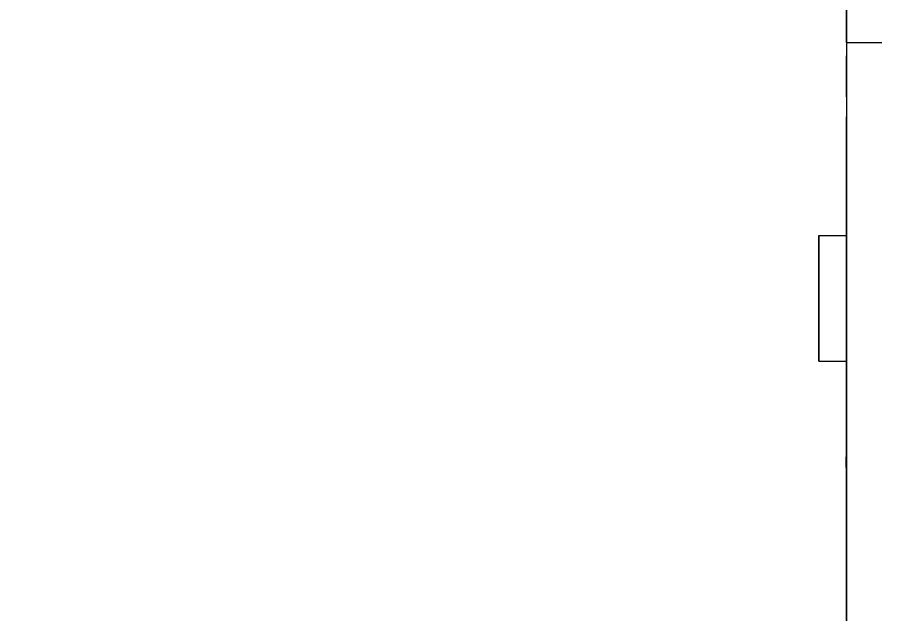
# Model space of a CAD drawing. Header units: millimetres. Extents: x -5411 to 4453, y -4856 to 4572.
# Drawn here: x -1588 to -927, y -388 to 67 of the extents above; entities that cross this region are included whole.
import ezdxf

# ---------------------------------------------------------------- set-up
doc = ezdxf.new("R2010")
doc.units = ezdxf.units.MM
for name, color, linetype in [('DIKOM_ОБЪЕКТ', 7, 'Continuous'), ('DIKOM_РАЗМЕР_ЗОНА', 7, 'Continuous'), ('DIKOM_РАЗМЕР_ОБЪЕКТА', 7, 'Continuous')]:
    doc.layers.add(name, color=color, linetype=linetype)
doc.styles.add('style1', font='arial.ttf', dxfattribs={"width": 0.8})
doc.dimstyles.new('1-50', dxfattribs={"dimtxt": 300, "dimasz": 200, "dimexe": 100, "dimexo": 0, "dimgap": 100, "dimtad": 1, "dimdec": 0, "dimtxsty": 'style1', "dimcen": 0, "dimclrd": 7, "dimclre": 7, "dimadec": 1, "dimazin": 2, "dimtfac": 1, "dimtdec": 0, "dimtmove": 1, "dimatfit": 3, "dimfxl": 0, "dimlwd": 25, "dimlwe": 18, "dimarcsym": 0})

# ---------------------------------------------------------------- blocks, each defined once
blk = doc.blocks.new('*D18')
at = {"layer": 'Defpoints', "color": 0, "transparency": 16777216}
for p in [(2387.05, 2132.04), (-2288.17, -1197.55), (-2288.17, -4149.78)]:
    blk.add_point(p, dxfattribs=at)
at = {"layer": 'DIKOM_РАЗМЕР_ОБЪЕКТА', "color": 7, "lineweight": 18, "transparency": 16777216}
for p, q in [((2387.05, 2132.04), (2387.05, -4249.78)), ((-2288.17, -1197.55), (-2288.17, -4249.78))]:
    blk.add_line(p, q, dxfattribs=at)
at = {"layer": 'DIKOM_РАЗМЕР_ОБЪЕКТА', "color": 7, "lineweight": 25, "transparency": 16777216}
blk.add_line((2187.05, -4149.78), (-2088.17, -4149.78), dxfattribs=at)
at = {"layer": 'DIKOM_РАЗМЕР_ОБЪЕКТА', "color": 7, "transparency": 16777216}
for points in [[(-2088.17, -4116.44), (-2088.17, -4183.11), (-2288.17, -4149.78)], [(2187.05, -4116.44), (2187.05, -4183.11), (2387.05, -4149.78)]]:
    blk.add_solid(points, dxfattribs=at)
at = {"layer": 'DIKOM_РАЗМЕР_ОБЪЕКТА', "color": 0, "transparency": 16777216, "insert": (49.44, -3896.6), "char_height": 300, "attachment_point": 5, "style": 'style1'}
blk.add_mtext('4700', dxfattribs=at)
blk = doc.blocks.new('*D17')
at = {"layer": 'Defpoints', "color": 0, "transparency": 16777216}
for p in [(2072.05, 2677.64), (-4352.5, -1563.61), (-993.06, -1563.61)]:
    blk.add_point(p, dxfattribs=at)
at = {"layer": 'DIKOM_РАЗМЕР_ОБЪЕКТА', "color": 7, "lineweight": 18, "transparency": 16777216}
for p, q in [((2072.05, 2677.64), (-4452.5, 2677.64)), ((-993.06, -1563.61), (-4452.5, -1563.61))]:
    blk.add_line(p, q, dxfattribs=at)
at = {"layer": 'DIKOM_РАЗМЕР_ОБЪЕКТА', "color": 7, "lineweight": 25, "transparency": 16777216}
blk.add_line((-4352.5, 2477.64), (-4352.5, -1363.61), dxfattribs=at)
at = {"layer": 'DIKOM_РАЗМЕР_ОБЪЕКТА', "color": 7, "transparency": 16777216}
for points in [[(-4385.83, 2477.64), (-4319.17, 2477.64), (-4352.5, 2677.64)], [(-4385.83, -1363.61), (-4319.17, -1363.61), (-4352.5, -1563.61)]]:
    blk.add_solid(points, dxfattribs=at)
at = {"layer": 'DIKOM_РАЗМЕР_ОБЪЕКТА', "color": 0, "transparency": 16777216, "insert": (-4505.67, 774.58), "char_height": 300, "attachment_point": 5, "rotation": 90, "style": 'style1'}
blk.add_mtext('4200', dxfattribs=at)
blk = doc.blocks.new('*D15')
at = {"layer": 'Defpoints', "color": 0, "transparency": 16777216}
for p in [(4453.3, 2185.88), (-3812.95, -1476.34), (4453.3, -4756.32)]:
    blk.add_point(p, dxfattribs=at)
at = {"layer": 'DIKOM_РАЗМЕР_ЗОНА', "color": 7, "lineweight": 18, "transparency": 16777216}
for p, q in [((4453.3, 2185.88), (4453.3, -4856.32)), ((-3812.95, -1476.34), (-3812.95, -4856.32))]:
    blk.add_line(p, q, dxfattribs=at)
at = {"layer": 'DIKOM_РАЗМЕР_ЗОНА', "color": 7, "lineweight": 25, "transparency": 16777216}
blk.add_line((-3612.95, -4756.32), (4253.3, -4756.32), dxfattribs=at)
at = {"layer": 'DIKOM_РАЗМЕР_ЗОНА', "color": 7, "transparency": 16777216}
for points in [[(-3612.95, -4722.99), (-3612.95, -4789.66), (-3812.95, -4756.32)], [(4253.3, -4722.99), (4253.3, -4789.66), (4453.3, -4756.32)]]:
    blk.add_solid(points, dxfattribs=at)
at = {"layer": 'DIKOM_РАЗМЕР_ЗОНА', "color": 0, "transparency": 16777216, "insert": (320.18, -4503.05), "char_height": 300, "attachment_point": 5, "style": 'style1'}
blk.add_mtext('8300', dxfattribs=at)
blk = doc.blocks.new('*D16')
at = {"layer": 'Defpoints', "color": 0, "transparency": 16777216}
for p in [(-4960.5, 4571.52), (2653.3, 4571.52), (491.45, -3022.36)]:
    blk.add_point(p, dxfattribs=at)
at = {"layer": 'DIKOM_РАЗМЕР_ЗОНА', "color": 7, "lineweight": 18, "transparency": 16777216}
for p, q in [((2653.3, 4571.52), (-5060.5, 4571.52)), ((491.45, -3022.36), (-5060.5, -3022.36))]:
    blk.add_line(p, q, dxfattribs=at)
at = {"layer": 'DIKOM_РАЗМЕР_ЗОНА', "color": 7, "lineweight": 25, "transparency": 16777216}
blk.add_line((-4960.5, -2822.36), (-4960.5, 4371.52), dxfattribs=at)
at = {"layer": 'DIKOM_РАЗМЕР_ЗОНА', "color": 7, "transparency": 16777216}
for points in [[(-4993.84, 4371.52), (-4927.17, 4371.52), (-4960.5, 4571.52)], [(-4993.84, -2822.36), (-4927.17, -2822.36), (-4960.5, -3022.36)]]:
    blk.add_solid(points, dxfattribs=at)
at = {"layer": 'DIKOM_РАЗМЕР_ЗОНА', "color": 0, "transparency": 16777216, "insert": (-5213.68, 774.58), "char_height": 300, "attachment_point": 5, "rotation": 90, "style": 'style1'}
blk.add_mtext('7600', dxfattribs=at)

msp = doc.modelspace()

# ---------------------------------------------------------------- linework, layer by layer
at = {"layer": 'DIKOM_ОБЪЕКТ', "color": 7, "linetype": 'Continuous', "lineweight": 15}
for p, q in [((-954.35, 102.48), (-954.36, -99.51)), ((-954.35, 63.48), (-954.35, 63.48)), ((-954.35, 63.48), (-954.35, 63.48)), ((-954.35, 57.48), (-954.35, -99.51)), ((-954.35, 57.48), (-954.35, 57.48)), ((-954.35, 55.48), (-954.35, -99.51)), ((-954.35, 55.48), (-954.35, -99.51)), ((-954.32, 47.63), (-954.33, -397.51)), ((-954.32, 47.63), (-927.32, 47.63)), ((-954.34, 37.48), (-954.33, 37.49)), ((-954.34, 37.48), (-954.33, 37.48)), ((-954.34, 28.73), (-954.34, -51.27)), ((-954.34, 28.73), (-954.33, 28.73)), ((-954.33, 6.25), (-954.33, -73.75)), ((-954.34, -51.27), (-954.33, -51.27)), ((-954.34, -82.52), (-954.33, -82.51)), ((-975.33, -99.51), (-975.35, -99.52)), ((-975.33, -99.51), (-954.33, -99.51)), ((-975.33, -195.51), (-975.35, -195.52)), ((-975.35, -195.52), (-954.35, -195.52)), ((-975.33, -195.51), (-954.33, -195.51)), ((-954.33, -195.51), (-954.35, -195.52)), ((-954.35, -195.52), (-954.35, -352.52)), ((-954.35, -195.52), (-954.35, -350.53)), ((-954.35, -195.52), (-954.35, -350.52)), ((-954.35, -212.52), (-954.33, -212.51)), ((-954.35, -212.52), (-954.33, -212.52)), ((-954.35, -221.28), (-954.35, -301.28)), ((-954.35, -221.28), (-954.33, -221.28)), ((-954.33, -243.76), (-954.33, -323.76)), ((-954.35, -301.28), (-954.33, -301.28)), ((-954.35, -332.52), (-954.33, -332.51)), ((-954.35, -352.52), (-954.35, -352.53)), ((-954.35, -358.52), (-954.35, -358.52))]:
    msp.add_line(p, q, dxfattribs=at)
at = {"layer": 'DIKOM_ОБЪЕКТ', "color": 7, "linetype": 'Continuous', "lineweight": 15, "flags": 128}
for points in [[(-954.32, 47.63), (-954.32, 52.67), (-954.32, 57.89), (-954.32, 63.27), (-954.32, 68.79), (-954.32, 74.45), (-954.32, 80.2), (-954.32, 86.04), (-954.32, 91.95), (-954.32, 97.89), (-954.32, 102.5)], [(-954.35, 63.48), (-954.35, 63.32), (-954.35, 62.87), (-954.35, 62.13), (-954.35, 61.14), (-954.35, 59.92), (-954.35, 58.54), (-954.35, 57.04), (-954.35, 55.48)], [(-954.35, 55.48), (-954.35, 57.04), (-954.35, 58.54), (-954.35, 59.92), (-954.35, 61.14), (-954.35, 62.13), (-954.35, 62.87), (-954.35, 63.33), (-954.35, 63.48)], [(-954.34, 37.48), (-954.34, 37.33), (-954.34, 36.89), (-954.34, 36.16), (-954.34, 35.16), (-954.34, 33.89), (-954.34, 32.38), (-954.34, 30.65), (-954.34, 28.73)], [(-954.33, 6.25), (-954.33, 8.58), (-954.33, 11.08), (-954.33, 13.7), (-954.33, 16.39), (-954.33, 19.1), (-954.33, 21.78), (-954.33, 24.38), (-954.33, 26.85), (-954.33, 29.15), (-954.33, 31.24), (-954.33, 33.08), (-954.33, 34.63), (-954.33, 35.86), (-954.33, 36.76), (-954.33, 37.31), (-954.33, 37.49)], [(-954.35, -26.52), (-954.35, -26.34), (-954.35, -25.82), (-954.35, -25.01), (-954.35, -23.98), (-954.35, -22.82), (-954.35, -21.63), (-954.35, -20.52), (-954.35, -19.59), (-954.35, -18.92), (-954.35, -18.56), (-954.35, -18.56), (-954.35, -18.92), (-954.35, -19.59), (-954.35, -20.52), (-954.35, -21.63), (-954.35, -22.82), (-954.35, -23.98), (-954.35, -25.01), (-954.35, -25.82), (-954.35, -26.34), (-954.35, -26.52)], [(-954.34, -51.27), (-954.34, -53.61), (-954.34, -56.11), (-954.34, -58.73), (-954.34, -61.42), (-954.34, -64.12), (-954.34, -66.8), (-954.34, -69.4), (-954.34, -71.87), (-954.34, -74.18), (-954.34, -76.27), (-954.34, -78.1), (-954.34, -79.65), (-954.34, -80.89), (-954.34, -81.79), (-954.34, -82.34), (-954.34, -82.52)], [(-954.33, -82.51), (-954.33, -82.36), (-954.33, -81.92), (-954.33, -81.19), (-954.33, -80.19), (-954.33, -78.92), (-954.33, -77.41), (-954.33, -75.68), (-954.33, -73.75)], [(-975.35, -99.52), (-975.35, -99.7), (-975.35, -100.25), (-975.35, -101.16), (-975.35, -102.42), (-975.35, -104.02), (-975.35, -105.95), (-975.35, -108.2), (-975.35, -110.75), (-975.35, -113.58), (-975.35, -116.67), (-975.35, -119.99), (-975.35, -123.52), (-975.35, -127.24), (-975.35, -131.11), (-975.35, -135.1), (-975.35, -139.19), (-975.35, -143.34), (-975.35, -147.52), (-975.35, -151.71), (-975.35, -155.86), (-975.35, -159.95), (-975.35, -163.94), (-975.35, -167.81), (-975.35, -171.52), (-975.35, -175.05), (-975.35, -178.38), (-975.35, -181.46), (-975.35, -184.29), (-975.35, -186.84), (-975.35, -189.09), (-975.35, -191.03), (-975.35, -192.63), (-975.35, -193.89), (-975.35, -194.79), (-975.35, -195.34), (-975.35, -195.52)], [(-975.33, -195.51), (-975.33, -195.33), (-975.33, -194.78), (-975.33, -193.88), (-975.33, -192.62), (-975.33, -191.02), (-975.33, -189.08), (-975.33, -186.83), (-975.33, -184.28), (-975.33, -181.45), (-975.33, -178.37), (-975.33, -175.04), (-975.33, -171.51), (-975.33, -167.8), (-975.33, -163.93), (-975.33, -159.94), (-975.33, -155.85), (-975.33, -151.7), (-975.33, -147.51), (-975.33, -143.33), (-975.33, -139.18), (-975.33, -135.09), (-975.33, -131.1), (-975.33, -127.23), (-975.33, -123.51), (-975.33, -119.98), (-975.33, -116.66), (-975.33, -113.57), (-975.33, -110.74), (-975.33, -108.19), (-975.33, -105.94), (-975.33, -104.01), (-975.33, -102.41), (-975.33, -101.15), (-975.33, -100.24), (-975.33, -99.7), (-975.33, -99.51)], [(-954.33, -195.51), (-954.33, -195.33), (-954.33, -194.78), (-954.33, -193.88), (-954.33, -192.62), (-954.33, -191.02), (-954.33, -189.08), (-954.33, -186.83), (-954.33, -184.28), (-954.33, -181.45), (-954.33, -178.37), (-954.33, -175.04), (-954.33, -171.51), (-954.33, -167.8), (-954.33, -163.93), (-954.33, -159.94), (-954.33, -155.85), (-954.33, -151.7), (-954.33, -147.51), (-954.33, -143.33), (-954.33, -139.18), (-954.33, -135.09), (-954.33, -131.1), (-954.33, -127.23), (-954.33, -123.51), (-954.33, -119.98), (-954.33, -116.66), (-954.33, -113.57), (-954.33, -110.74), (-954.33, -108.19), (-954.33, -105.94), (-954.33, -104.01), (-954.33, -102.41), (-954.33, -101.15), (-954.33, -100.24), (-954.33, -99.7), (-954.33, -99.51)], [(-975.34, -151.52), (-975.34, -151.34), (-975.34, -150.83), (-975.34, -150.02), (-975.34, -148.98), (-975.34, -147.82), (-975.34, -146.63), (-975.34, -145.52), (-975.34, -144.59), (-975.34, -143.92), (-975.34, -143.57), (-975.34, -143.57), (-975.34, -143.92), (-975.34, -144.59), (-975.34, -145.52), (-975.34, -146.63), (-975.34, -147.82), (-975.34, -148.98), (-975.34, -150.02), (-975.34, -150.83), (-975.34, -151.34), (-975.34, -151.52)], [(-975.33, -151.51), (-975.33, -151.34), (-975.33, -150.82), (-975.33, -150.01), (-975.33, -148.98), (-975.33, -147.81), (-975.33, -146.62), (-975.33, -145.51), (-975.33, -144.58), (-975.33, -143.91), (-975.33, -143.56), (-975.33, -143.56), (-975.33, -143.91), (-975.33, -144.58), (-975.33, -145.51), (-975.33, -146.62), (-975.33, -147.81), (-975.33, -148.98), (-975.33, -150.01), (-975.33, -150.82), (-975.33, -151.34), (-975.33, -151.51)], [(-954.36, -195.52), (-954.36, -198.76), (-954.36, -211.15), (-954.36, -223.69), (-954.36, -236.36), (-954.36, -249.16), (-954.36, -262.07), (-954.36, -275.1), (-954.36, -288.22), (-954.36, -301.43), (-954.36, -314.72), (-954.36, -328.08), (-954.36, -341.5), (-954.36, -354.98), (-954.36, -368.49), (-954.36, -382.03), (-954.36, -395.59), (-954.36, -397.53)], [(-954.35, -212.52), (-954.35, -212.67), (-954.35, -213.11), (-954.35, -213.84), (-954.35, -214.84), (-954.35, -216.11), (-954.35, -217.62), (-954.35, -219.35), (-954.35, -221.28)], [(-954.33, -243.76), (-954.33, -241.42), (-954.33, -238.92), (-954.33, -236.3), (-954.33, -233.61), (-954.33, -230.91), (-954.33, -228.23), (-954.33, -225.63), (-954.33, -223.15), (-954.33, -220.85), (-954.33, -218.76), (-954.33, -216.93), (-954.33, -215.38), (-954.33, -214.14), (-954.33, -213.24), (-954.33, -212.69), (-954.33, -212.51)], [(-954.36, -276.52), (-954.36, -276.35), (-954.36, -275.83), (-954.36, -275.02), (-954.36, -273.98), (-954.36, -272.82), (-954.36, -271.63), (-954.36, -270.52), (-954.36, -269.59), (-954.36, -268.92), (-954.36, -268.57), (-954.36, -268.57), (-954.36, -268.92), (-954.36, -269.59), (-954.36, -270.52), (-954.36, -271.63), (-954.36, -272.82), (-954.36, -273.98), (-954.36, -275.02), (-954.36, -275.83), (-954.36, -276.35), (-954.36, -276.52)], [(-954.35, -301.28), (-954.35, -303.61), (-954.35, -306.11), (-954.35, -308.73), (-954.35, -311.42), (-954.35, -314.13), (-954.35, -316.81), (-954.35, -319.41), (-954.35, -321.88), (-954.35, -324.18), (-954.35, -326.27), (-954.35, -328.11), (-954.35, -329.66), (-954.35, -330.89), (-954.35, -331.79), (-954.35, -332.34), (-954.35, -332.52)], [(-954.33, -332.51), (-954.33, -332.36), (-954.33, -331.92), (-954.33, -331.19), (-954.33, -330.19), (-954.33, -328.92), (-954.33, -327.41), (-954.33, -325.68), (-954.33, -323.76)], [(-954.35, -358.52), (-954.35, -358.37), (-954.35, -357.92), (-954.35, -357.18), (-954.35, -356.18), (-954.35, -354.97), (-954.35, -353.59), (-954.35, -352.09), (-954.35, -350.52)], [(-954.35, -350.53), (-954.35, -352.09), (-954.35, -353.59), (-954.35, -354.97), (-954.35, -356.18), (-954.35, -357.18), (-954.35, -357.92), (-954.35, -358.37), (-954.35, -358.52)]]:
    msp.add_lwpolyline(points, dxfattribs=at)

# ---------------------------------------------------------------- dimensions: what is measured, and where the dimension line sits
at = {"layer": 'DIKOM_РАЗМЕР_ЗОНА'}
dim = msp.add_linear_dim(base=(-4960.5, 4571.52), p1=(491.45, -3022.36), p2=(2653.3, 4571.52), angle=90, text='7600', dimstyle='1-50', dxfattribs=at)
dim.commit()
dim.dimension.update_dxf_attribs({"geometry": '*D16', "text_midpoint": (-4960.5, 774.58), "dimtype": 160})
dim = msp.add_linear_dim(base=(4453.3, -4756.32), p1=(-3812.95, -1476.34), p2=(4453.3, 2185.88), text='8300', dimstyle='1-50', dxfattribs=at)
dim.commit()
dim.dimension.update_dxf_attribs({"geometry": '*D15', "text_midpoint": (320.18, -4756.32), "dimtype": 160})
at = {"layer": 'DIKOM_РАЗМЕР_ОБЪЕКТА'}
dim = msp.add_linear_dim(base=(-4352.5, -1563.61), p1=(2072.05, 2677.64), p2=(-993.06, -1563.61), angle=90, text='4200', dimstyle='1-50', dxfattribs=at)
dim.commit()
dim.dimension.update_dxf_attribs({"geometry": '*D17', "text_midpoint": (-4252.5, 774.58), "dimtype": 160})
dim = msp.add_linear_dim(base=(-2288.17, -4149.78), p1=(2387.05, 2132.04), p2=(-2288.17, -1197.55), text='4700', dimstyle='1-50', dxfattribs=at)
dim.commit()
dim.dimension.update_dxf_attribs({"geometry": '*D18', "text_midpoint": (49.44, -4149.78), "dimtype": 160})

doc.saveas('drawing.dxf')
